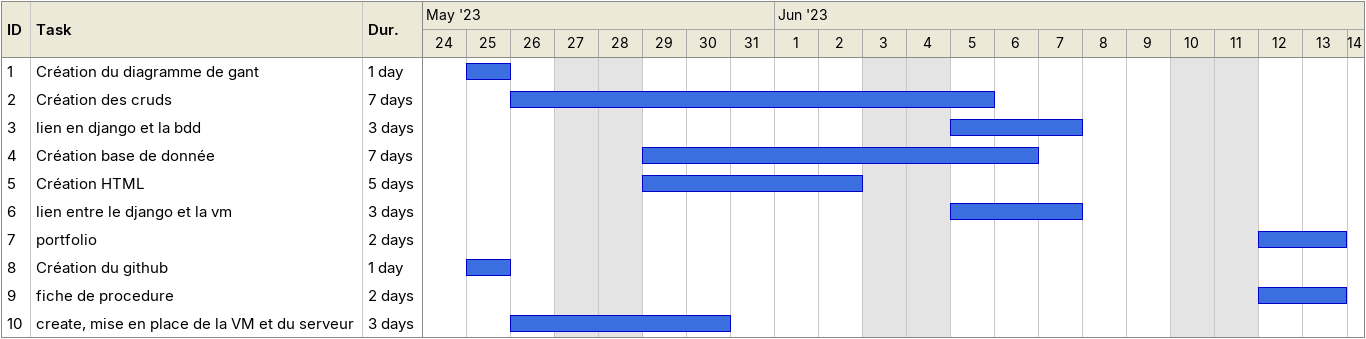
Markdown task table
| ID | Task | Duration | Start | Finish |
|---|---|---|---|---|
| 1 | Création du diagramme de gant | 1d | 2023-05-25 | 2023-05-25 |
| 2 | Création des cruds | 7d | 2023-05-26 | 2023-06-05 |
| 3 | lien en django et la bdd | 3d | 2023-06-05 | 2023-06-07 |
| 4 | Création base de donnée | 7d | 2023-05-29 | 2023-06-06 |
| 5 | Création HTML | 5d | 2023-05-29 | 2023-06-02 |
| 6 | lien entre le django et la vm | 3d | 2023-06-05 | 2023-06-07 |
| 7 | portfolio | 2d | 2023-06-12 | 2023-06-13 |
| 8 | Création du github | 1d | 2023-05-25 | 2023-05-25 |
| 9 | fiche de procedure | 2d | 2023-06-12 | 2023-06-13 |
| 10 | create, mise en place de la VM et du serveur | 3d | 2023-05-26 | 2023-05-30 |
